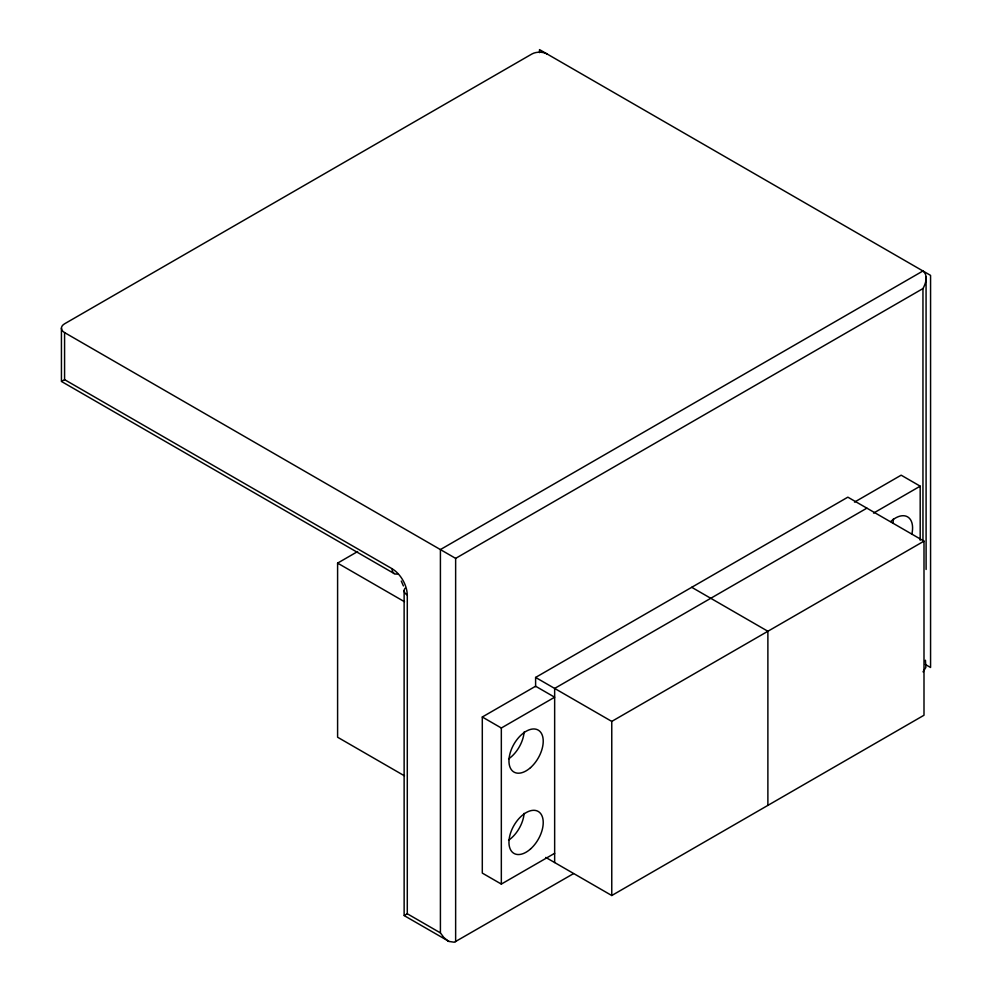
<?xml version="1.0" encoding="UTF-8"?>
<svg xmlns="http://www.w3.org/2000/svg" width="992" height="992" viewBox="0 0 992 992"><rect width="100%" height="100%" fill="white"/><g stroke="black" fill="none" stroke-linecap="round" stroke-linejoin="round"><path stroke-width="1.49" d="M61.43 328.191L61.442 381.449L394.283 573.636M404.128 590.686L404.141 915.579L449.016 941.445L454.311 942.226L573.475 873.654M922.957 540.504L922.957 288.573C925.809 283.476 928.425 275.23 922.957 270.977L440.411 549.568L440.411 932.889L443.858 937.552L448.012 940.924M923.031 671.844L925.858 667.442L925.449 660.226M61.578 381.374L64.579 379.638L64.579 332.593A10.776 6.212 0 0 1 64.579 323.801L531.898 54.002A10.776 6.212 0 0 1 547.125 54.002M404.5 775.856L337.602 737.23L337.602 563.121L357.616 551.564M64.579 332.593L455.638 558.372L922.957 288.573M535.606 686.675L535.606 677.437L847.85 497.166L923.998 541.136L923.998 715.244L611.766 895.516L545.761 857.41M482.298 717.005L535.606 686.228L554.652 697.215L501.332 728.004L482.298 717.005L482.298 873.096L501.332 884.083L554.652 853.306M854.509 502.113L901.158 475.18L920.192 486.167L920.192 540.268M866.884 508.152L554.652 688.423L554.652 862.544M873.555 513.1L920.192 486.167M535.606 677.437L611.766 721.407L923.998 541.136M404.29 915.492L407.29 913.768L407.29 595.076A10.776 6.212 0 0 1 405.021 588.219M449.016 941.445L448.136 940.999M925.338 664.466L930.57 667.492L930.57 275.379L539.512 49.6L539.512 52.613M691.722 587.301L767.882 631.272L767.882 805.38M64.579 379.638L392.051 568.701A10.776 6.212 -60 0 0 397.569 573.971M337.602 563.121L404.5 601.735M407.29 913.768L440.411 932.889M401.289 581.052L403.397 585.937M926.069 276.842L926.106 569.458M611.766 721.407L611.766 895.516M501.332 728.004L501.332 884.083M455.638 558.372L455.638 941.681M893.47 518.766A24.23 13.987 -60 0 1 892.874 522.772M890.729 521.532A24.23 13.987 -60 0 1 907.556 516.844A24.23 13.987 -60 0 1 911.921 533.77M524.111 732.009A24.23 13.987 -60 0 1 508.586 758.905M524.111 813.353A24.23 13.987 -60 0 1 508.586 840.249M392.051 568.751A21.415 12.363 60 0 1 407.241 595.051M530.522 767.634A24.23 13.987 -60 0 0 538.21 730.1A24.23 13.987 -60 0 0 509.541 755.52A24.23 13.987 -60 0 0 530.522 767.634M530.522 848.978A24.23 13.987 -60 0 0 538.21 811.444A24.23 13.987 -60 0 0 509.541 836.864A24.23 13.987 -60 0 0 530.522 848.978"/></g></svg>
